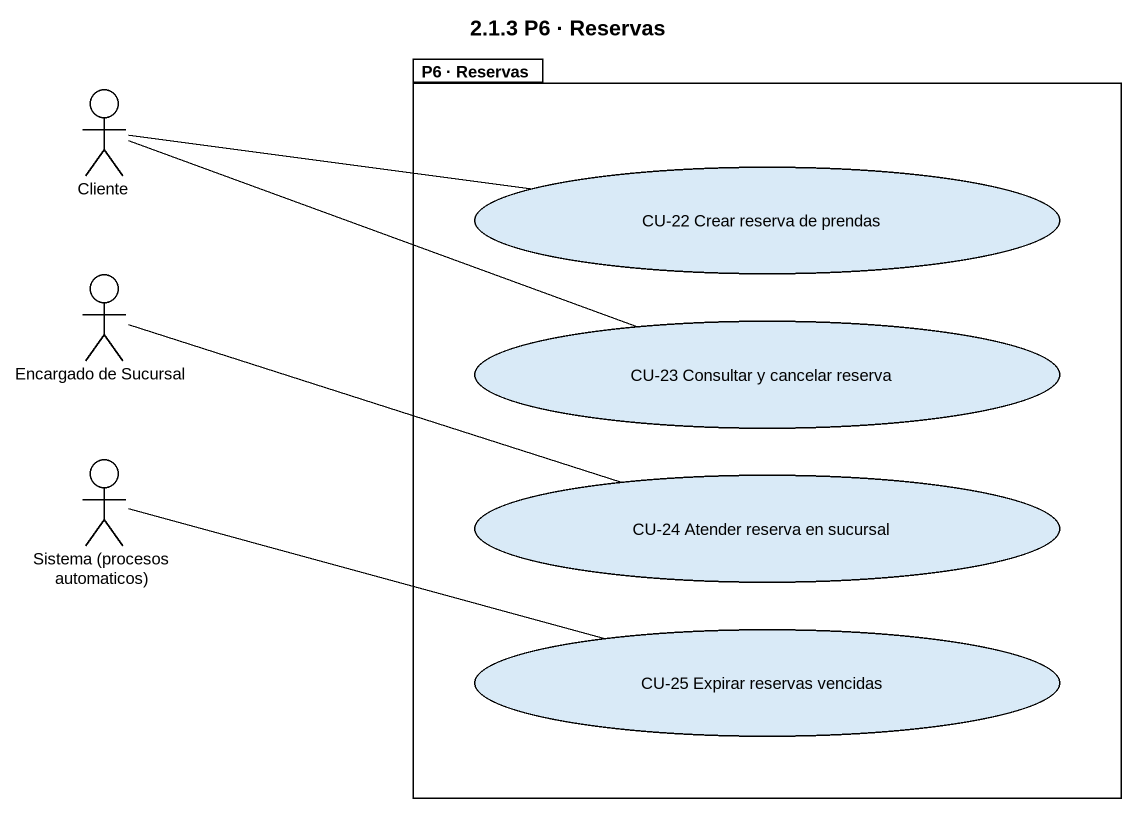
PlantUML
@startuml
title 2.1.3 P6 · Reservas
actor Cliente
package "P6 · Reservas" as P6_Reservas {
  usecase "CU-22 Crear reserva de prendas" as CU_22_Crear_reserva_de
  usecase "CU-23 Consultar y cancelar reserva" as CU_23_Consultar_y_cancelar
  usecase "CU-24 Atender reserva en sucursal" as CU_24_Atender_reserva_en
  usecase "CU-25 Expirar reservas vencidas" as CU_25_Expirar_reservas
}
actor "Encargado de Sucursal" as Encargado_de_Sucursal
actor "Sistema (procesos automaticos)" as Sistema_procesos_automaticos
Cliente -right- CU_22_Crear_reserva_de
Cliente -right- CU_23_Consultar_y_cancelar
Encargado_de_Sucursal -right- CU_24_Atender_reserva_en
Sistema_procesos_automaticos -right- CU_25_Expirar_reservas
@enduml
